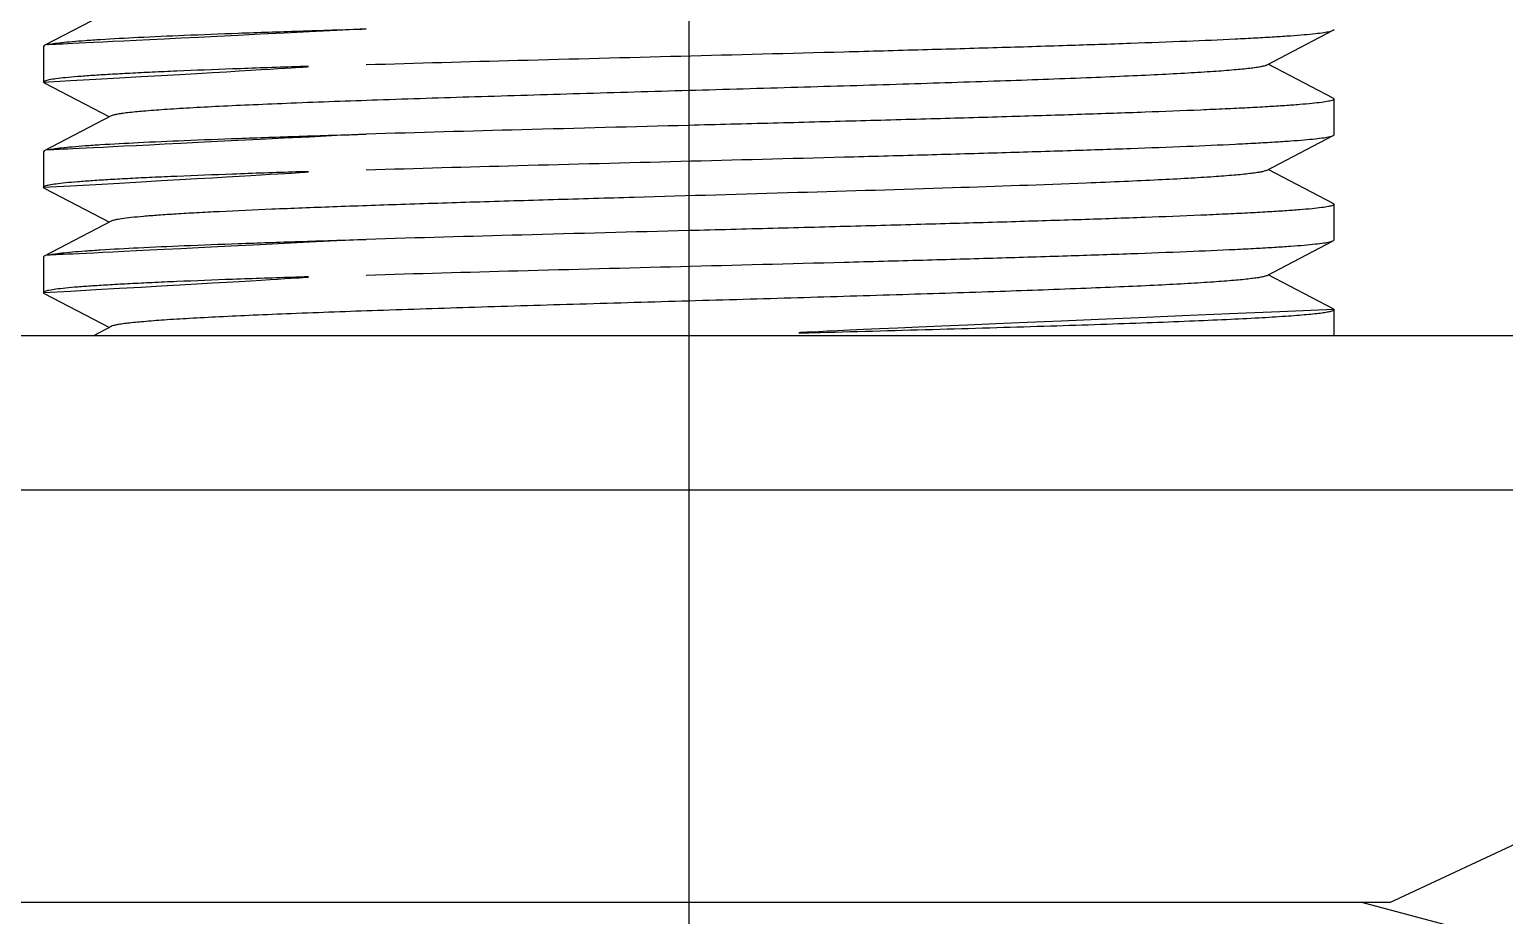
# Model space of a CAD drawing. Extents: x 16296660632 to 16296672895, y -37409619871 to -37409617326.
# Drawn here: x 16296672458.65 to 16296672484.02, y -37409617568.34 to -37409617553.1 of the extents above; entities that cross this region are included whole.
import ezdxf

# ---------------------------------------------------------------- set-up
doc = ezdxf.new("R2010")
doc.units = 0
doc.header["$LTSCALE"] = 10
doc.header["$MEASUREMENT"] = 0
doc.linetypes.add('ACAD_ISO08W100', pattern=[36, 24, -3, 6, -3])
doc.layers.get('0').update_dxf_attribs({"linetype": 'CONTINUOUS'})
doc.layers.add('06___PRT_ALL_SURFS', color=7, linetype='CONTINUOUS')

msp = doc.modelspace()

# ---------------------------------------------------------------- linework, layer by layer
at = {"color": 1, "linetype": 'ACAD_ISO08W100'}
msp.add_line((16296672469.987101, -37409617526.616676), (16296672469.98711, -37409617592.68528), dxfattribs=at)
at = {"color": 7, "linetype": 'Continuous'}
for p, q in [((16296672460.05245, -37409617552.774338), (16296672458.900869, -37409617553.374649)), ((16296672479.921749, -37409617553.711349), (16296672481.07333, -37409617553.111038)), ((16296672481.07333, -37409617553.111038), (16296672481.087099, -37409617553.096703)), ((16296672458.900869, -37409617553.374649), (16296672458.8871, -37409617553.389)), ((16296672481.07333, -37409617554.279648), (16296672479.95245, -37409617553.695343)), ((16296672458.900869, -37409617554.016037), (16296672458.8871, -37409617554.001694)), ((16296672458.900869, -37409617554.016037), (16296672460.021761, -37409617554.600342)), ((16296672481.07333, -37409617554.279648), (16296672481.087099, -37409617554.294006)), ((16296672460.05245, -37409617554.584343), (16296672458.900869, -37409617555.184647)), ((16296672479.921749, -37409617555.521347), (16296672481.07333, -37409617554.921043)), ((16296672481.07333, -37409617554.921043), (16296672481.087099, -37409617554.9067)), ((16296672458.900869, -37409617555.184647), (16296672458.8871, -37409617555.198997)), ((16296672481.07333, -37409617556.089653), (16296672479.95245, -37409617555.505341)), ((16296672458.900869, -37409617555.826042), (16296672458.8871, -37409617555.811638)), ((16296672458.900869, -37409617555.826042), (16296672460.021761, -37409617556.410347)), ((16296672481.07333, -37409617556.089653), (16296672481.087099, -37409617556.103996)), ((16296672460.05245, -37409617556.394341), (16296672458.900869, -37409617556.994637)), ((16296672479.921749, -37409617557.331352), (16296672481.07333, -37409617556.731041)), ((16296672481.07333, -37409617556.731041), (16296672481.087099, -37409617556.716698)), ((16296672458.900869, -37409617556.994637), (16296672458.8871, -37409617557.008942)), ((16296672481.07333, -37409617557.899643), (16296672479.95245, -37409617557.315353)), ((16296672458.900869, -37409617557.63604), (16296672458.8871, -37409617557.621658)), ((16296672458.900869, -37409617557.63604), (16296672460.021761, -37409617558.220337)), ((16296672481.07333, -37409617557.899643), (16296672481.087099, -37409617557.914001)), ((16296672460.05245, -37409617558.204338), (16296672459.74683, -37409617558.363678)), ((16296672497.24114, -37409617558.363678), (16296672442.733061, -37409617558.363678)), ((16296672497.24122, -37409617561.022903), (16296672442.732981, -37409617561.022903)), ((16296672482.04669, -37409617568.113678), (16296672497.24122, -37409617561.022903)), ((16296672482.04668, -37409617568.113678), (16296672457.927521, -37409617568.113678))]:
    msp.add_line(p, q, dxfattribs=at)
for points, knots in [([(16296672464.437099, -37409617553.087334), (16296672464.053101, -37409617553.098839), (16296672463.31953, -37409617553.121567), (16296672462.27669, -37409617553.157013), (16296672461.353411, -37409617553.192307), (16296672460.56426, -37409617553.227463), (16296672459.996201, -37409617553.258057), (16296672459.61784, -37409617553.283417), (16296672459.39366, -37409617553.301033), (16296672459.21073, -37409617553.318626), (16296672459.069189, -37409617553.335609), (16296672458.97057, -37409617553.352859), (16296672458.918261, -37409617553.365593), (16296672458.9009, -37409617553.374649)], [0, 0, 0, 0, 0.207749822, 0.396881791, 0.564262058, 0.707389022, 0.824053684, 0.871881193, 0.91246125, 0.945634375, 0.971304705, 0.989411078, 1, 1, 1, 1]), ([(16296672464.437099, -37409617553.700027), (16296672465.30723, -37409617553.67395), (16296672467.11116, -37409617553.623901), (16296672469.85199, -37409617553.552658), (16296672472.173, -37409617553.492538), (16296672473.98871, -37409617553.443237), (16296672475.2673, -37409617553.406799), (16296672476.459789, -37409617553.370399), (16296672477.54673, -37409617553.334084), (16296672478.510401, -37409617553.297882), (16296672479.22901, -37409617553.266571), (16296672479.730659, -37409617553.240952), (16296672480.048281, -37409617553.222717), (16296672480.32486, -37409617553.204559), (16296672480.559259, -37409617553.186462), (16296672480.750601, -37409617553.168587), (16296672480.89802, -37409617553.150787), (16296672480.993259, -37409617553.135353), (16296672481.0467, -37409617553.121773), (16296672481.06592, -37409617553.114906), (16296672481.07333, -37409617553.111038)], [0, 0, 0, 0, 0.156831978, 0.325121721, 0.493953895, 0.575125351, 0.652359129, 0.724397905, 0.790065085, 0.848291176, 0.898133571, 0.919651813, 0.938784444, 0.955450008, 0.969586871, 0.981140512, 0.990065299, 0.996343954, 0.998494893, 1, 1, 1, 1]), ([(16296672458.887131, -37409617554.001694), (16296672458.887131, -37409617553.997978), (16296672458.895241, -37409617553.989067), (16296672458.926901, -37409617553.975929), (16296672458.997311, -37409617553.959702), (16296672459.115379, -37409617553.942307), (16296672459.280451, -37409617553.924026), (16296672459.49099, -37409617553.905663), (16296672459.74655, -37409617553.887108), (16296672460.045919, -37409617553.868477), (16296672460.387871, -37409617553.8498), (16296672460.77091, -37409617553.831093), (16296672461.358841, -37409617553.805023), (16296672462.18293, -37409617553.773018), (16296672463.26837, -37409617553.735863), (16296672464.03475, -37409617553.712082), (16296672464.437099, -37409617553.700027)], [0, 0, 0, 0, 0.002001593, 0.005620429, 0.018841704, 0.040363557, 0.070175694, 0.108191017, 0.15427087, 0.208212466, 0.269802373, 0.338780115, 0.414835173, 0.586883974, 0.783120439, 1, 1, 1, 1]), ([(16296672479.921721, -37409617553.711349), (16296672479.90999, -37409617553.717468), (16296672479.87767, -37409617553.7276), (16296672479.818041, -37409617553.740639), (16296672479.736349, -37409617553.753799), (16296672479.58437, -37409617553.773422), (16296672479.340851, -37409617553.796654), (16296672478.98632, -37409617553.823196), (16296672478.551149, -37409617553.849907), (16296672478.03927, -37409617553.876801), (16296672477.45524, -37409617553.903778), (16296672476.548, -37409617553.941437), (16296672475.277731, -37409617553.987373), (16296672473.62294, -37409617554.040741), (16296672471.83812, -37409617554.094254), (16296672469.987101, -37409617554.147842), (16296672468.13608, -37409617554.201431), (16296672466.351259, -37409617554.254936), (16296672464.69648, -37409617554.308319), (16296672463.426201, -37409617554.354263), (16296672462.51897, -37409617554.391907), (16296672461.934931, -37409617554.418877), (16296672461.423059, -37409617554.44577), (16296672460.987881, -37409617554.472504), (16296672460.63335, -37409617554.499046), (16296672460.38982, -37409617554.52227), (16296672460.23785, -37409617554.541893), (16296672460.156151, -37409617554.555054), (16296672460.09654, -37409617554.5681), (16296672460.06422, -37409617554.578217), (16296672460.05249, -37409617554.584343)], [0, 0, 0, 0, 0.001994218, 0.005061043, 0.009216287, 0.014457441, 0.028166193, 0.046085836, 0.068058917, 0.093896046, 0.123364105, 0.156204239, 0.23079255, 0.314999341, 0.405816891, 0.50000018, 0.594183461, 0.685000987, 0.769207738, 0.843795998, 0.876636309, 0.906104132, 0.931941619, 0.953914281, 0.971834468, 0.985542619, 0.990784919, 0.994939739, 0.998005143, 1, 1, 1, 1]), ([(16296672481.08707, -37409617554.294006), (16296672481.08707, -37409617554.297722), (16296672481.07897, -37409617554.306633), (16296672481.04727, -37409617554.319763), (16296672480.97683, -37409617554.335983), (16296672480.85873, -37409617554.353394), (16296672480.69364, -37409617554.371674), (16296672480.48308, -37409617554.39003), (16296672480.227501, -37409617554.408592), (16296672479.928141, -37409617554.427223), (16296672479.586201, -37409617554.445892), (16296672479.20318, -37409617554.464607), (16296672478.615231, -37409617554.490669), (16296672477.791241, -37409617554.522667), (16296672476.70583, -37409617554.55983), (16296672475.505461, -37409617554.597069), (16296672474.21068, -37409617554.634377), (16296672472.843651, -37409617554.671738), (16296672471.427719, -37409617554.709106), (16296672469.512461, -37409617554.758812), (16296672467.17943, -37409617554.819359), (16296672465.329439, -37409617554.87059), (16296672464.437099, -37409617554.897331)], [0, 0, 0, 0, 0.000668246, 0.001877688, 0.00629799, 0.013484892, 0.023442369, 0.03614224, 0.051529994, 0.069546035, 0.090115871, 0.113148513, 0.138550489, 0.196013971, 0.261528936, 0.333974994, 0.412113641, 0.494608944, 0.580051726, 0.666985063, 0.839359011, 1, 1, 1, 1]), ([(16296672464.437099, -37409617554.897331), (16296672464.053089, -37409617554.908836), (16296672463.3195, -37409617554.931557), (16296672462.276661, -37409617554.96701), (16296672461.353399, -37409617555.002312), (16296672460.56428, -37409617555.037453), (16296672459.996229, -37409617555.068047), (16296672459.617861, -37409617555.093407), (16296672459.393681, -37409617555.111023), (16296672459.210739, -37409617555.128632), (16296672459.069201, -37409617555.145607), (16296672458.97057, -37409617555.162857), (16296672458.918261, -37409617555.175591), (16296672458.9009, -37409617555.184647)], [0, 0, 0, 0, 0.207755434, 0.396889837, 0.564263942, 0.707386127, 0.824048003, 0.871877286, 0.912458055, 0.945632225, 0.97130439, 0.98941082, 1, 1, 1, 1]), ([(16296672464.437099, -37409617555.510033), (16296672465.307211, -37409617555.483948), (16296672467.11109, -37409617555.433907), (16296672469.851851, -37409617555.362663), (16296672472.172819, -37409617555.302544), (16296672473.988529, -37409617555.25325), (16296672475.26716, -37409617555.216797), (16296672476.4597, -37409617555.180397), (16296672477.54669, -37409617555.144089), (16296672478.51038, -37409617555.107887), (16296672479.22901, -37409617555.076576), (16296672479.73065, -37409617555.050949), (16296672480.048269, -37409617555.03273), (16296672480.32486, -37409617555.014557), (16296672480.559259, -37409617554.99646), (16296672480.750601, -37409617554.978577), (16296672480.89802, -37409617554.960793), (16296672480.993259, -37409617554.945343), (16296672481.0467, -37409617554.931778), (16296672481.06592, -37409617554.924896), (16296672481.07333, -37409617554.921043)], [0, 0, 0, 0, 0.156829071, 0.325111772, 0.493941999, 0.575114564, 0.65235039, 0.724392213, 0.790062921, 0.848290689, 0.898133499, 0.919651643, 0.938784263, 0.955449877, 0.969586676, 0.981140444, 0.990065299, 0.99634385, 0.998494798, 1, 1, 1, 1]), ([(16296672458.887131, -37409617555.811638), (16296672458.887159, -37409617555.807907), (16296672458.895321, -37409617555.799026), (16296672458.92705, -37409617555.785873), (16296672458.997561, -37409617555.769669), (16296672459.115721, -37409617555.752274), (16296672459.28087, -37409617555.733994), (16296672459.49147, -37409617555.715622), (16296672459.74707, -37409617555.697067), (16296672460.046459, -37409617555.678452), (16296672460.388411, -37409617555.659767), (16296672460.771429, -37409617555.641068), (16296672461.35931, -37409617555.615013), (16296672462.18329, -37409617555.583008), (16296672463.26857, -37409617555.545853), (16296672464.034821, -37409617555.522079), (16296672464.437099, -37409617555.510033)], [0, 0, 0, 0, 0.002008244, 0.005637738, 0.018879197, 0.040418221, 0.070244739, 0.108270444, 0.154357809, 0.208303856, 0.269894396, 0.338870081, 0.414920254, 0.586950253, 0.78315682, 1, 1, 1, 1]), ([(16296672479.921709, -37409617555.521347), (16296672479.90999, -37409617555.527473), (16296672479.87767, -37409617555.537598), (16296672479.81805, -37409617555.550636), (16296672479.736349, -37409617555.563797), (16296672479.58437, -37409617555.58342), (16296672479.340851, -37409617555.606644), (16296672478.98632, -37409617555.633186), (16296672478.551149, -37409617555.65992), (16296672478.03927, -37409617555.686813), (16296672477.455231, -37409617555.713783), (16296672476.27574, -37409617555.762703), (16296672474.403351, -37409617555.82708), (16296672471.810431, -37409617555.905457), (16296672469.519979, -37409617555.971169), (16296672467.66898, -37409617556.025352), (16296672466.33213, -37409617556.065826), (16296672465.068899, -37409617556.106247), (16296672463.90473, -37409617556.146584), (16296672462.8631, -37409617556.186783), (16296672462.08148, -37409617556.221519), (16296672461.53298, -37409617556.249947), (16296672461.18417, -37409617556.27021), (16296672460.879721, -37409617556.290398), (16296672460.62121, -37409617556.310509), (16296672460.409821, -37409617556.330391), (16296672460.24674, -37409617556.350166), (16296672460.141251, -37409617556.367317), (16296672460.08202, -37409617556.382408), (16296672460.060711, -37409617556.390053), (16296672460.05249, -37409617556.394341)], [0, 0, 0, 0, 0.00199435, 0.00506038, 0.009215688, 0.014457413, 0.028165566, 0.046085757, 0.068058329, 0.093895899, 0.123363555, 0.156204013, 0.271873426, 0.405816232, 0.547302976, 0.61733256, 0.685000098, 0.748944811, 0.807880001, 0.860618811, 0.906103099, 0.925835032, 0.943422794, 0.958780003, 0.97183367, 0.982516166, 0.990783644, 0.996606874, 0.998602006, 1, 1, 1, 1]), ([(16296672481.08707, -37409617556.103996), (16296672481.08707, -37409617556.107719), (16296672481.07897, -37409617556.116638), (16296672481.04727, -37409617556.129768), (16296672480.97683, -37409617556.145988), (16296672480.85873, -37409617556.163391), (16296672480.69363, -37409617556.181671), (16296672480.48307, -37409617556.200027), (16296672480.227489, -37409617556.218597), (16296672479.928129, -37409617556.237213), (16296672479.586189, -37409617556.25589), (16296672479.203159, -37409617556.274597), (16296672478.61521, -37409617556.300667), (16296672477.791189, -37409617556.332672), (16296672476.70573, -37409617556.369827), (16296672475.50531, -37409617556.407066), (16296672474.210501, -37409617556.444389), (16296672472.843451, -37409617556.481743), (16296672471.427521, -37409617556.519112), (16296672469.51231, -37409617556.568817), (16296672467.17935, -37409617556.629356), (16296672465.32943, -37409617556.680588), (16296672464.437099, -37409617556.707329)], [0, 0, 0, 0, 0.000668263, 0.001877834, 0.006298274, 0.013485183, 0.02344292, 0.03614291, 0.051530682, 0.069546879, 0.090116683, 0.113149344, 0.1385516, 0.19601631, 0.261534677, 0.333983969, 0.412124925, 0.494621437, 0.580063913, 0.666995674, 0.839362373, 1, 1, 1, 1]), ([(16296672464.437099, -37409617556.707329), (16296672464.053089, -37409617556.718826), (16296672463.3195, -37409617556.74157), (16296672462.276649, -37409617556.777008), (16296672461.353399, -37409617556.812309), (16296672460.56427, -37409617556.847458), (16296672459.99622, -37409617556.878052), (16296672459.617861, -37409617556.903419), (16296672459.393669, -37409617556.921021), (16296672459.210739, -37409617556.938637), (16296672459.069201, -37409617556.955597), (16296672458.97057, -37409617556.972862), (16296672458.918261, -37409617556.985603), (16296672458.9009, -37409617556.994637)], [0, 0, 0, 0, 0.207756687, 0.396890369, 0.56426461, 0.707387351, 0.824048868, 0.871878339, 0.912458587, 0.94563253, 0.971304776, 0.989410556, 1, 1, 1, 1]), ([(16296672464.437099, -37409617557.320023), (16296672465.30723, -37409617557.293953), (16296672467.11113, -37409617557.243896), (16296672469.8519, -37409617557.172661), (16296672472.172859, -37409617557.112541), (16296672473.98856, -37409617557.063263), (16296672475.26716, -37409617557.026802), (16296672476.45966, -37409617556.990402), (16296672477.546619, -37409617556.954086), (16296672478.510321, -37409617556.917892), (16296672479.22896, -37409617556.886574), (16296672479.730619, -37409617556.860947), (16296672480.04825, -37409617556.842728), (16296672480.324841, -37409617556.824562), (16296672480.55925, -37409617556.806458), (16296672480.750589, -37409617556.788582), (16296672480.89801, -37409617556.77079), (16296672480.993259, -37409617556.755348), (16296672481.0467, -37409617556.741783), (16296672481.06592, -37409617556.734901), (16296672481.07333, -37409617556.731041)], [0, 0, 0, 0, 0.156832857, 0.325114297, 0.493944232, 0.575117018, 0.652351275, 0.724389804, 0.790057919, 0.848286337, 0.898130904, 0.919649841, 0.938782848, 0.955448724, 0.969586089, 0.981140033, 0.990065023, 0.996343904, 0.9984949, 1, 1, 1, 1]), ([(16296672458.8871, -37409617557.621658), (16296672458.887119, -37409617557.617943), (16296672458.895269, -37409617557.609032), (16296672458.927, -37409617557.595909), (16296672458.99748, -37409617557.579674), (16296672459.11561, -37409617557.562279), (16296672459.280729, -37409617557.544006), (16296672459.49131, -37409617557.525627), (16296672459.746901, -37409617557.50708), (16296672460.04628, -37409617557.488457), (16296672460.388229, -37409617557.46978), (16296672460.771259, -37409617557.451073), (16296672461.359171, -37409617557.425011), (16296672462.183161, -37409617557.393013), (16296672463.26848, -37409617557.355858), (16296672464.034769, -37409617557.332077), (16296672464.437099, -37409617557.320023)], [0, 0, 0, 0, 0.002005141, 0.005634563, 0.018874947, 0.040399916, 0.070227472, 0.108250456, 0.154330297, 0.208279817, 0.26986536, 0.33884004, 0.414898021, 0.586935189, 0.783129655, 1, 1, 1, 1]), ([(16296672479.921709, -37409617557.331352), (16296672479.909981, -37409617557.337463), (16296672479.87767, -37409617557.347603), (16296672479.81805, -37409617557.360641), (16296672479.736349, -37409617557.373787), (16296672479.584379, -37409617557.393417), (16296672479.340851, -37409617557.416649), (16296672478.98632, -37409617557.443192), (16296672478.551149, -37409617557.469917), (16296672478.03927, -37409617557.496803), (16296672477.455231, -37409617557.523781), (16296672476.548, -37409617557.561432), (16296672475.277731, -37409617557.607368), (16296672473.62294, -37409617557.660744), (16296672471.83812, -37409617557.714256), (16296672469.987101, -37409617557.767853), (16296672468.13608, -37409617557.821426), (16296672466.351259, -37409617557.874947), (16296672464.69647, -37409617557.928307), (16296672463.426201, -37409617557.974251), (16296672462.51897, -37409617558.011909), (16296672461.934931, -37409617558.038887), (16296672461.423059, -37409617558.065773), (16296672460.987881, -37409617558.092491), (16296672460.63335, -37409617558.119041), (16296672460.38983, -37409617558.142273), (16296672460.23785, -37409617558.161903), (16296672460.15616, -37409617558.175049), (16296672460.096531, -37409617558.188103), (16296672460.064211, -37409617558.198219), (16296672460.052481, -37409617558.204338)], [0, 0, 0, 0, 0.001994748, 0.005060215, 0.009215173, 0.01445739, 0.028165477, 0.046085734, 0.068058323, 0.093895888, 0.123363634, 0.156204027, 0.230792291, 0.314999044, 0.405816569, 0.499999849, 0.594183135, 0.68500068, 0.769207464, 0.843795768, 0.876636008, 0.906103953, 0.931941213, 0.953914157, 0.971833953, 0.985542538, 0.990783815, 0.994939106, 0.998005768, 1, 1, 1, 1]), ([(16296672481.08707, -37409617557.914001), (16296672481.08707, -37409617557.920433), (16296672481.065571, -37409617557.933891), (16296672481.027361, -37409617557.944344), (16296672480.959579, -37409617557.958649), (16296672480.868179, -37409617557.971733), (16296672480.75005, -37409617557.985649), (16296672480.60668, -37409617557.999413), (16296672480.43795, -37409617558.013321), (16296672480.163811, -37409617558.033028), (16296672479.76145, -37409617558.057037), (16296672479.20981, -37409617558.084663), (16296672478.57048, -37409617558.112389), (16296672477.849529, -37409617558.140198), (16296672477.053829, -37409617558.16806), (16296672476.19092, -37409617558.195961), (16296672475.26902, -37409617558.223877), (16296672473.947651, -37409617558.261848), (16296672472.21792, -37409617558.308563), (16296672470.81324, -37409617558.345047), (16296672470.096621, -37409617558.363663)], [0, 0, 0, 0, 0.001750651, 0.005567194, 0.011686309, 0.020137611, 0.030919687, 0.044019218, 0.059405403, 0.077041692, 0.118909125, 0.169230905, 0.22753791, 0.293273255, 0.365818378, 0.4444799, 0.528518191, 0.617128409, 0.804670444, 1, 1, 1, 1])]:
    msp.add_open_spline(points, degree=3, knots=knots, dxfattribs=at)
at = {"layer": '06___PRT_ALL_SURFS', "color": 7, "linetype": 'Continuous'}
for p, q in [((16296672458.8871, -37409617553.389), (16296672458.8871, -37409617554.001694)), ((16296672481.087099, -37409617554.906693), (16296672481.087099, -37409617554.293999)), ((16296672458.8871, -37409617555.198997), (16296672458.8871, -37409617555.811691)), ((16296672481.087099, -37409617556.71669), (16296672481.087099, -37409617556.103996)), ((16296672458.8871, -37409617557.009003), (16296672458.8871, -37409617557.621689)), ((16296672481.087099, -37409617558.363678), (16296672481.087099, -37409617557.913986)), ((16296672483.237101, -37409617568.56131), (16296672481.566521, -37409617568.113678))]:
    msp.add_line(p, q, dxfattribs=at)

doc.saveas('drawing.dxf')
